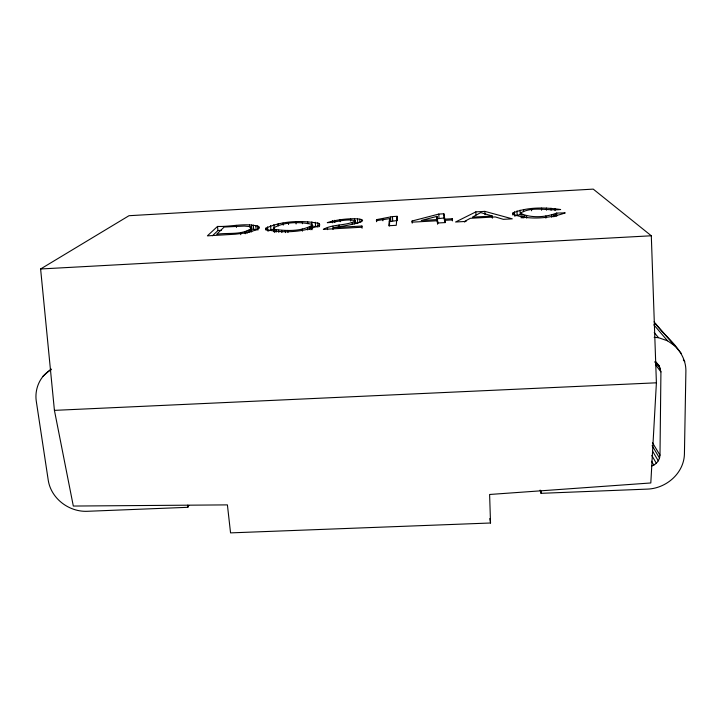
<?xml version="1.0" encoding="UTF-8"?>
<svg xmlns="http://www.w3.org/2000/svg" width="722" height="722" viewBox="0 0 722 722"><rect width="100%" height="100%" fill="white"/><g stroke="black" fill="none" stroke-linecap="round" stroke-linejoin="round"><path stroke-width="1.08" d="M412.127 220.986L412.118 222.159L437.55 220.742L437.857 222.99L445.447 222.566L445.041 220.318L452.541 219.903L452.279 218.739L444.833 219.154L443.859 213.784L438.805 214.073L412.127 220.986L412.235 223.143M651.84 465.979C656.397 464.445 659.827 460.031 659.989 455.194L660.928 371.884L659.321 366.081L656.009 361.957M656.397 382.804L650.811 482.964L489.615 494.48L490.527 522.999L230.553 532.881L227.403 504.886L73.319 506.05L54.421 410.367L40.612 268.981L129.003 215.707L593.24 189.119L651.307 235.778L656.397 382.804L54.421 410.367M397.082 216.311L396.243 225.318L388.698 225.733L389.654 218.631L376.352 220.67L376.568 219.623L392.47 216.573L397.082 216.311L397.308 220.49L389.266 221.69M389.483 225.959L389.654 218.631M273.918 231.771L273.882 227.719C284.847 221.744 299.558 221.726 311.561 224.235L312.084 229.713M361.93 226.031L361.587 227.25L323.33 229.379C332.923 223.928 345.694 225.95 355.504 221.04L355.341 220.697C345.919 218.333 336.488 222.448 327.301 222.665C348.997 215.264 391.062 219.145 333.483 227.62L361.93 226.031L362.065 228.206M251.319 227.556L250.877 228.811C240.958 235.273 227.791 232.484 216.69 234.262L224.172 227.033L244.316 226.076L249.243 226.518L251.319 227.556L251.707 231.753M265.913 228.152L265.949 229.515C282.464 233.387 304.332 232.385 319.774 225.029L319.268 223.486C302.049 220.102 281.986 220.824 265.913 228.152L266.102 230.264M51.289 369.664C40.188 375.431 34.53 388.698 36.235 400.872L48.302 480.617C51.307 498.685 68.924 511.907 86.965 511.311L187.837 507.313L188.821 505.301M273.647 228.576L274.486 229.352C286.571 231.04 300.939 231.545 311.769 225.463M521.049 212.728L521.122 213.649C531.744 218.279 546.085 217.277 556.662 213.071L565.236 212.891C550.191 218.378 527.881 220.436 512.918 214.118L512.918 212.972C527.529 206.808 545.056 207.349 560.633 209.524C547.817 210.968 532.899 206.113 521.049 212.728L521.221 217.963M212.494 235.733L217.936 230.544L221.239 230.363M217.521 226.428L207.385 235.85L235.336 234.199L246.644 232.818L257.222 229.632L259.18 227.809L258.666 226.437C245.426 222.484 231.04 226.988 217.521 226.428L217.936 230.544M42.851 376.406L51.127 368.996M464.427 221.979L466.358 220.995M475.852 211.88L455.573 222.006L464.454 221.51L470.284 218.315L495.238 216.925L503.351 219.335L512.277 218.838L484.841 211.375L475.852 211.88L475.96 215.021M274.207 228.865L267.871 231.094L267.501 226.888M521.907 214.1L514.569 216.059L514.461 211.799M436.864 218.82L444.039 217.981L444.824 222.376M437.388 219.578L436.945 216.383L421.287 220.472L437.388 219.578L437.577 223.883L437.135 220.625M492.278 216.031L472.414 217.151L480.735 212.593L492.278 216.031L492.341 218.197M40.612 268.981L651.307 235.778M540.128 490.076L541.049 493.325L647.535 489.101C666.171 488.424 683.842 473.379 684.42 454.174L685.9 370.72C685.873 349.52 664.971 337.499 654.123 321.759M355.847 223.161L357.778 223.242L357.507 219.064M255.759 225.463L256.13 229.623L251.87 229.154L251.5 225.011M654.177 337.354L658.509 337.688L667.561 340.829L675.296 346.136M317.752 222.791L318.068 226.988L312.184 226.013L311.868 221.853M654.8 361.975L659.321 366.081M655.558 323.727L681.171 353.238M653.825 324.819L667.561 340.829M683.328 359.926L684.781 361.623M654.24 332.589L658.509 337.688M655.161 361.803L660.54 368.861M655.549 364.763L660.928 371.884M652.535 442.785L659.989 455.194M652.11 445.627L659.538 458.118M652.607 451.214L658.293 460.871M651.822 455.501L656.334 463.271M651.569 461.25L653.798 465.148M489.814 518.567L490.527 522.999M187.594 505.165L187.837 507.313M240.579 232.529L240.787 234.677M236.274 225.372L236.464 227.43M246.942 231.04L247.141 233.179M245.065 231.618L245.263 233.757M253.296 225.138L253.675 229.289M250.778 227.006L251.166 231.979M250.074 229.533L250.263 231.654M249.469 224.939L249.659 227.015M248.819 230.282L249.009 232.403M258.666 226.437L258.855 228.531M257.555 225.905L257.925 230.074M274.486 229.352L274.766 232.556M273.846 224.695L274.116 227.818M270.56 225.607L270.921 229.786M278.105 223.829L278.277 225.905M278.584 230.21L278.764 232.358M276.192 229.867L276.373 232.006M287.78 230.39L287.961 232.547M285.307 230.453L285.488 232.61M283.024 223.071L283.195 225.147M281.661 230.408L281.842 232.565M288.394 222.466L288.565 224.533M295.939 221.907L296.101 223.973M307.554 227.818L307.725 229.966M302.328 221.654L302.491 223.721M302.256 229L302.428 231.157M311.561 224.235L311.877 228.459M311.344 226.004L311.588 229.199M310.604 226.555L310.848 229.758M309.359 227.186L309.521 229.325M307.653 221.654L307.816 223.73M319.268 223.486L319.503 226.645M315.288 222.241L315.604 226.419M327.427 227.484L327.58 229.65M332.382 220.733L332.526 222.818M332.806 226.221L333.032 229.443M340.116 219.632L340.252 221.717M339.033 225.065L339.187 227.204M334.701 220.309L334.846 222.394M354.231 221.816L354.367 223.937M352.101 222.457L352.237 224.578M350.567 218.992L350.702 221.067M359.727 219.289L359.926 222.421M355.504 221.04L355.639 223.152M355.341 220.697L355.477 222.8M355.107 221.428L355.242 223.531M354.61 218.956L354.746 221.04M361.415 219.605L361.551 221.699M376.568 219.623L376.694 221.726M382.795 218.712L382.913 220.815M392.47 216.573L392.696 220.742M390.584 217.141L390.819 221.32M438.805 214.073L438.994 218.261M437.55 220.742L437.694 223.991M436.945 216.383L437.045 218.504M445.041 220.318L445.131 222.493M444.833 219.154L444.969 222.394M443.859 213.784L444.039 217.981M452.279 218.739L452.369 220.896M484.841 211.375L484.94 214.515M512.918 212.972L512.972 215.111M520.093 210.165L520.192 214.389M517.024 210.878L517.123 215.12M526.618 215.905L526.672 218.089M524.732 215.535L524.786 217.71M523.513 209.588L523.567 211.699M522.936 214.948L523.017 218.206M541.013 491.113L541.049 493.325M531.554 208.694L531.6 210.797M541.518 208.135L541.563 210.237M546.437 208.062L546.473 210.174M545.832 215.932L545.877 218.134M555.245 214.145L555.281 216.329M555.028 208.477L555.056 210.607M553.783 214.651L553.819 216.844M551.725 215.129L551.761 217.331M551.021 208.18L551.057 210.301M556.662 213.071L556.707 216.329M556.193 213.604L556.22 215.788"/></g></svg>
